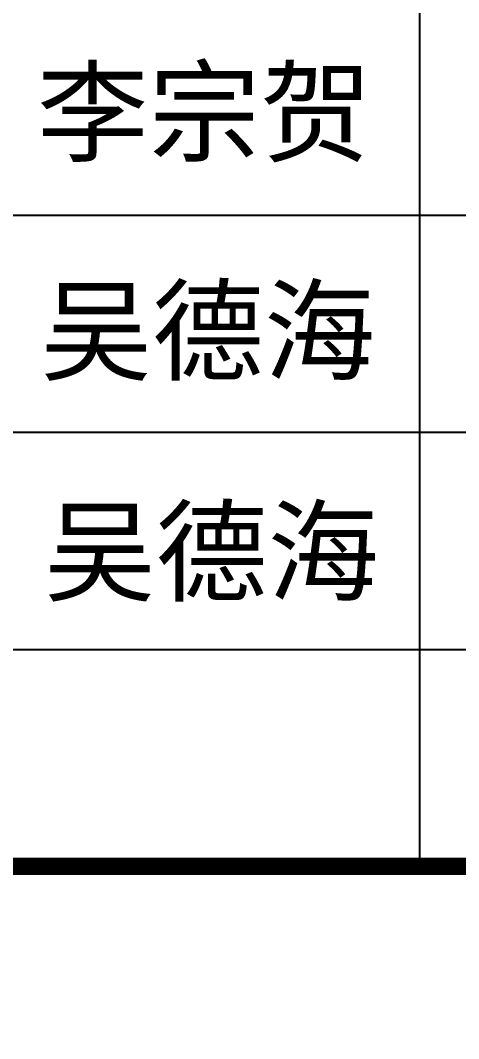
# Model space of a CAD drawing. Extents: x 14207793 to 14719554, y -1675802 to -1228715.
# Drawn here: x 14263166 to 14264665, y -1558371 to -1554888 of the extents above; entities that cross this region are included whole.
import ezdxf

# ---------------------------------------------------------------- set-up
doc = ezdxf.new("R2010")
doc.units = 0
doc.header["$LTSCALE"] = 500
doc.header["$MEASUREMENT"] = 0
doc.layers.get('0').update_dxf_attribs({"linetype": 'CONTINUOUS'})
doc.layers.add('PUB_TITLE', color=4, linetype='CONTINUOUS')
doc.styles.add('GHF', font='TIMES.TTF')

msp = doc.modelspace()

# ---------------------------------------------------------------- linework, layer by layer
at = {"layer": 'PUB_TITLE'}
for p, q in [((14264531.12, -1551825.85, -1000), (14264531.12, -1557766.38, -1000)), ((14261192.5, -1555554.5), (14266192.5, -1555554.5, -1000)), ((14261192.5, -1556296.85), (14266192.5, -1556296.85, -1000)), ((14261192.5, -1557039.2), (14266192.5, -1557039.2, -1000)), ((14261192.5, -1557781.55), (14266192.5, -1557781.55, -1000))]:
    msp.add_line(p, q, dxfattribs=at)
at = {"layer": 'PUB_TITLE', "const_width": 59.39}
for points in [[(14261192.5, -1551842.75), (14266192.5, -1551842.75), (14266192.5, -1557781.55), (14261192.5, -1557781.55)], [(14261192.5, -1557781.55), (14266192.5, -1557781.55), (14266192.5, -1567890), (14261192.5, -1567890)]]:
    msp.add_lwpolyline(points, close=True, dxfattribs=at)

# ---------------------------------------------------------------- texts
at = {"color": 2, "style": 'GHF'}
for s, p in [('李宗贺', (14263222.5, -1555342.5)), ('吴德海', (14263235, -1556090)), ('吴德海', (14263247.5, -1556845))]:
    msp.add_text(s, height=280, dxfattribs=at).set_placement(p)

doc.saveas('drawing.dxf')
